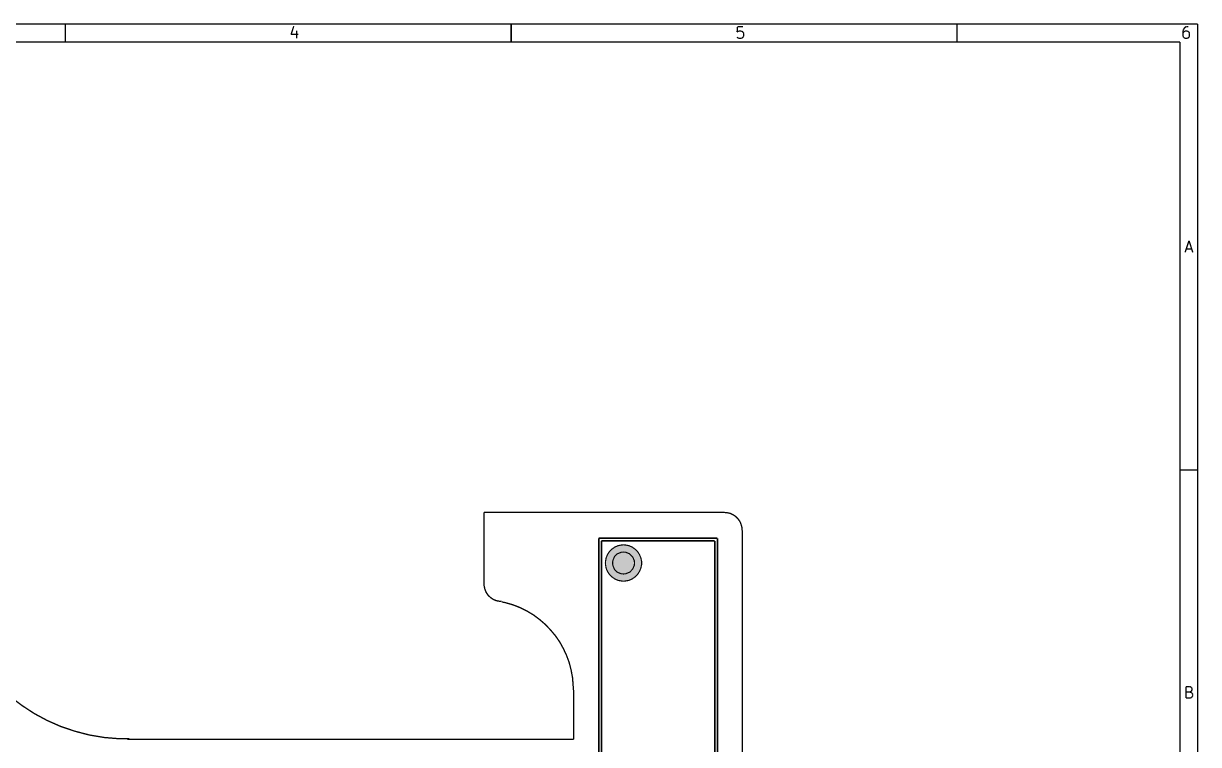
# Model space of a CAD drawing. Header units: millimetres. Extents: x 10 to 287, y 10 to 200.
# Drawn here: x 155.3 to 287.1, y 119.2 to 200.1 of the extents above; entities that cross this region are included whole.
import ezdxf

# ---------------------------------------------------------------- set-up
doc = ezdxf.new("R2010")
doc.units = ezdxf.units.MM
doc.layers.add('H', color=7, linetype='Continuous')
doc.layers.add('P', color=7, linetype='Continuous')

msp = doc.modelspace()

# ---------------------------------------------------------------- hatches: boundary and pattern name
at = {"layer": 'H', "linetype": 'Continuous'}
for points in [[(222.603, 137.548), (222.391, 137.548), (221.985, 137.636), (221.633, 137.795), (221.298, 138.007), (221.033, 138.289), (220.804, 138.606), (220.663, 138.977), (220.574, 139.365), (220.574, 139.577), (220.574, 139.788), (220.663, 140.176), (220.804, 140.547), (221.033, 140.864), (221.298, 141.146), (221.633, 141.358), (221.985, 141.517), (222.391, 141.605), (222.603, 141.605), (222.797, 141.605), (223.203, 141.517), (223.573, 141.358), (223.89, 141.146), (224.155, 140.864), (224.384, 140.547), (224.543, 140.176), (224.614, 139.788), (224.631, 139.577), (224.614, 139.365), (224.543, 138.977), (224.384, 138.606), (224.155, 138.289), (223.89, 138.007), (223.573, 137.795), (223.203, 137.636), (222.797, 137.548), (222.603, 137.548)], [(222.603, 137.548), (222.391, 137.548), (221.985, 137.636), (221.633, 137.795), (221.298, 138.007), (221.033, 138.289), (220.804, 138.606), (220.663, 138.977), (220.574, 139.365), (220.574, 139.577), (220.574, 139.788), (220.663, 140.176), (220.804, 140.547), (221.033, 140.864), (221.298, 141.146), (221.633, 141.358), (221.985, 141.517), (222.391, 141.605), (222.603, 141.605), (222.797, 141.605), (223.203, 141.517), (223.573, 141.358), (223.89, 141.146), (224.155, 140.864), (224.384, 140.547), (224.543, 140.176), (224.614, 139.788), (224.631, 139.577), (224.614, 139.365), (224.543, 138.977), (224.384, 138.606), (224.155, 138.289), (223.89, 138.007), (223.573, 137.795), (223.203, 137.636), (222.797, 137.548), (222.603, 137.548)], [(222.603, 138.342), (222.338, 138.359), (221.897, 138.553), (221.58, 138.889), (221.386, 139.33), (221.368, 139.577), (221.386, 139.823), (221.58, 140.264), (221.897, 140.6), (222.338, 140.794), (222.603, 140.811), (222.85, 140.794), (223.291, 140.6), (223.626, 140.264), (223.802, 139.823), (223.82, 139.577), (223.802, 139.33), (223.626, 138.889), (223.291, 138.553), (222.85, 138.359), (222.603, 138.342)], [(222.603, 138.342), (222.338, 138.359), (221.897, 138.553), (221.58, 138.889), (221.386, 139.33), (221.368, 139.577), (221.386, 139.823), (221.58, 140.264), (221.897, 140.6), (222.338, 140.794), (222.603, 140.811), (222.85, 140.794), (223.291, 140.6), (223.626, 140.264), (223.802, 139.823), (223.82, 139.577), (223.802, 139.33), (223.626, 138.889), (223.291, 138.553), (222.85, 138.359), (222.603, 138.342)]]:
    msp.add_hatch(color=256, dxfattribs=at).paths.add_polyline_path(points)

# ---------------------------------------------------------------- linework, layer by layer
at = {"layer": 'P'}
for points, const_width in [([(286.985, 200.025), (9.984, 200.025)], 0.15), ([(159.985, 198.032), (159.985, 200.025)], 0.15), ([(185.614, 199.796), (185.314, 198.878)], 0.15), ([(185.314, 198.878), (186.126, 198.878)], 0.15), ([(185.932, 199.302), (185.932, 198.438)], 0.15), ([(209.991, 198.032), (209.991, 200.025)], 0.15), ([(235.373, 199.743), (235.32, 199.125)], 0.15), ([(235.32, 199.125), (235.373, 199.178)], 0.15), ([(235.991, 199.743), (235.373, 199.743)], 0.15), ([(235.373, 199.178), (235.497, 199.249)], 0.15), ([(235.497, 199.249), (235.814, 199.249)], 0.15), ([(235.814, 199.249), (235.938, 199.178)], 0.15), ([(235.938, 199.178), (235.991, 199.125)], 0.15), ([(235.991, 199.125), (236.061, 199.002)], 0.15), ([(236.061, 199.002), (236.061, 198.684)], 0.15), ([(259.997, 198.032), (259.997, 200.025)], 0.15), ([(285.38, 199.425), (285.309, 199.178)], 0.15), ([(285.309, 199.178), (285.309, 198.684)], 0.15), ([(285.38, 199.125), (285.309, 199.002)], 0.15), ([(285.503, 199.619), (285.38, 199.425)], 0.15), ([(285.433, 199.178), (285.38, 199.125)], 0.15), ([(285.556, 199.249), (285.433, 199.178)], 0.15), ([(285.556, 199.672), (285.503, 199.619)], 0.15), ([(285.679, 199.743), (285.556, 199.672)], 0.15), ([(285.803, 199.249), (285.556, 199.249)], 0.15), ([(285.926, 199.743), (285.679, 199.743)], 0.15), ([(285.926, 199.178), (285.803, 199.249)], 0.15), ([(285.997, 199.125), (285.926, 199.178)], 0.15), ([(286.05, 199.002), (285.997, 199.125)], 0.15), ([(286.05, 198.684), (286.05, 199.002)], 0.15), ([(286.985, 10.019), (286.985, 200.025)], 0.15), ([(284.992, 198.032), (11.994, 198.032)], 0.15), ([(235.373, 198.508), (235.32, 198.561)], 0.15), ([(235.497, 198.438), (235.373, 198.508)], 0.15), ([(235.814, 198.438), (235.497, 198.438)], 0.15), ([(235.938, 198.508), (235.814, 198.438)], 0.15), ([(235.991, 198.561), (235.938, 198.508)], 0.15), ([(236.061, 198.684), (235.991, 198.561)], 0.15), ([(284.992, 12.012), (284.992, 198.032)], 0.15), ([(285.309, 198.684), (285.38, 198.561)], 0.15), ([(285.38, 198.561), (285.433, 198.508)], 0.15), ([(285.433, 198.508), (285.556, 198.438)], 0.15), ([(285.556, 198.438), (285.803, 198.438)], 0.15), ([(285.803, 198.438), (285.926, 198.508)], 0.15), ([(285.926, 198.508), (285.997, 198.561)], 0.15), ([(285.997, 198.561), (286.05, 198.684)], 0.15), ([(285.556, 174.431), (285.997, 175.736)], 0.15), ([(285.997, 175.736), (286.42, 174.431)], 0.15), ([(285.679, 174.801), (286.297, 174.801)], 0.15), ([(286.985, 150.019), (284.992, 150.019)], 0.15), ([(206.957, 145.256), (206.957, 137.231)], 0.15), ([(216.976, 145.256), (206.957, 145.256)], 0.15), ([(206.957, 145.256), (206.957, 137.231)], 0.15), ([(216.976, 145.256), (206.957, 145.256)], 0.15), ([(216.976, 145.256), (233.909, 145.256)], 0.15), ([(216.976, 145.256), (233.909, 145.256)], 0.15), ([(235.885, 143.245), (235.885, 143.475), (235.797, 143.845), (235.656, 144.216), (235.444, 144.515), (235.179, 144.798), (234.862, 145.009), (234.509, 145.168), (234.121, 145.239), (233.909, 145.256)], 0.15), ([(235.885, 143.245), (235.885, 143.475), (235.797, 143.845), (235.656, 144.216), (235.444, 144.515), (235.179, 144.798), (234.862, 145.009), (234.509, 145.168), (234.121, 145.239), (233.909, 145.256)], 0.15), ([(219.816, 66.869), (219.816, 142.363)], 0.2), ([(219.816, 142.363), (233.116, 142.363)], 0.2), ([(219.816, 66.869), (219.816, 142.363)], 0.2), ([(219.816, 142.363), (233.116, 142.363)], 0.2), ([(233.116, 142.363), (233.116, 66.869)], 0.2), ([(233.116, 142.363), (233.116, 66.869)], 0.2), ([(235.92, 143.245), (235.92, 65.987)], 0.15), ([(235.92, 143.245), (235.92, 65.987)], 0.15), ([(220.116, 142.064), (220.116, 67.169)], 0.2), ([(220.116, 142.064), (232.816, 142.064)], 0.2), ([(220.116, 142.064), (232.816, 142.064)], 0.2), ([(220.116, 142.064), (220.116, 67.169)], 0.2), ([(220.116, 142.064), (220.116, 67.169)], 0.2), ([(220.116, 142.064), (232.816, 142.064)], 0.2), ([(220.116, 142.064), (232.816, 142.064)], 0.2), ([(220.116, 142.064), (220.116, 67.169)], 0.2), ([(224.614, 139.577), (224.614, 139.788), (224.525, 140.194), (224.367, 140.547), (224.155, 140.882), (223.873, 141.146), (223.555, 141.376), (223.185, 141.534), (222.797, 141.605), (222.585, 141.623), (222.373, 141.605), (221.985, 141.534), (221.615, 141.376), (221.298, 141.146), (221.015, 140.882), (220.804, 140.547), (220.645, 140.194), (220.574, 139.788), (220.557, 139.594), (220.574, 139.383), (220.645, 138.977), (220.804, 138.624), (221.015, 138.289), (221.298, 138.024), (221.615, 137.795), (221.985, 137.636), (222.373, 137.566), (222.585, 137.548), (222.797, 137.566), (223.185, 137.636), (223.555, 137.795), (223.873, 138.024), (224.155, 138.289), (224.367, 138.624), (224.525, 138.977), (224.614, 139.383), (224.614, 139.577), (224.614, 139.577)], 0.132), ([(224.614, 139.577), (224.614, 139.788), (224.525, 140.194), (224.367, 140.547), (224.155, 140.882), (223.873, 141.146), (223.555, 141.376), (223.185, 141.534), (222.797, 141.605), (222.585, 141.623), (222.373, 141.605), (221.985, 141.534), (221.615, 141.376), (221.298, 141.146), (221.015, 140.882), (220.804, 140.547), (220.645, 140.194), (220.574, 139.788), (220.557, 139.594), (220.574, 139.383), (220.645, 138.977), (220.804, 138.624), (221.015, 138.289), (221.298, 138.024), (221.615, 137.795), (221.985, 137.636), (222.373, 137.566), (222.585, 137.548), (222.797, 137.566), (223.185, 137.636), (223.555, 137.795), (223.873, 138.024), (224.155, 138.289), (224.367, 138.624), (224.525, 138.977), (224.614, 139.383), (224.614, 139.577), (224.614, 139.577)], 0.132), ([(232.816, 142.064), (232.816, 67.169)], 0.2), ([(232.816, 142.064), (232.816, 67.169)], 0.2), ([(232.816, 142.064), (232.816, 67.169)], 0.2), ([(232.816, 142.064), (232.816, 67.169)], 0.2), ([(223.82, 139.577), (223.802, 139.841), (223.608, 140.282), (223.273, 140.617), (222.832, 140.794), (222.585, 140.811), (222.338, 140.794), (221.897, 140.617), (221.562, 140.282), (221.386, 139.841), (221.368, 139.594), (221.386, 139.33), (221.562, 138.889), (221.897, 138.553), (222.338, 138.377), (222.585, 138.359), (222.832, 138.377), (223.273, 138.553), (223.608, 138.889), (223.802, 139.33), (223.82, 139.577), (223.82, 139.577)], 0.132), ([(223.82, 139.577), (223.802, 139.841), (223.608, 140.282), (223.273, 140.617), (222.832, 140.794), (222.585, 140.811), (222.338, 140.794), (221.897, 140.617), (221.562, 140.282), (221.386, 139.841), (221.368, 139.594), (221.386, 139.33), (221.562, 138.889), (221.897, 138.553), (222.338, 138.377), (222.585, 138.359), (222.832, 138.377), (223.273, 138.553), (223.608, 138.889), (223.802, 139.33), (223.82, 139.577), (223.82, 139.577)], 0.132), ([(206.939, 137.231), (206.957, 137.037), (207.045, 136.648), (207.186, 136.296), (207.398, 135.978), (207.68, 135.714), (207.98, 135.502), (208.333, 135.361), (208.721, 135.29), (208.933, 135.273)], 0.15), ([(206.939, 137.231), (206.957, 137.037), (207.045, 136.648), (207.186, 136.296), (207.398, 135.978), (207.68, 135.714), (207.98, 135.502), (208.333, 135.361), (208.721, 135.29), (208.933, 135.273)], 0.15), ([(147.197, 134.973), (147.426, 134.144), (148.008, 132.539), (148.713, 131.004), (149.543, 129.558), (150.46, 128.182), (151.5, 126.877), (152.629, 125.695), (153.846, 124.583), (155.152, 123.596), (156.528, 122.696), (157.974, 121.92), (159.491, 121.25), (161.061, 120.721), (162.683, 120.297), (164.359, 120.015), (166.053, 119.874), (166.917, 119.874), (167.181, 119.874), (166.952, 119.874)], 0.15), ([(147.197, 134.973), (147.426, 134.144), (148.008, 132.539), (148.713, 131.004), (149.543, 129.558), (150.46, 128.182), (151.5, 126.877), (152.629, 125.695), (153.846, 124.583), (155.152, 123.596), (156.528, 122.696), (157.974, 121.92), (159.491, 121.25), (161.061, 120.721), (162.683, 120.297), (164.359, 120.015), (166.053, 119.874), (166.917, 119.874), (167.181, 119.874), (166.952, 119.874)], 0.15), ([(216.958, 125.324), (216.958, 125.413), (216.941, 125.853), (216.87, 126.735), (216.711, 127.582), (216.5, 128.411), (216.2, 129.223), (215.847, 129.981), (215.441, 130.722), (214.965, 131.41), (214.418, 132.062), (213.836, 132.68), (213.201, 133.227), (212.531, 133.738), (211.79, 134.179), (211.032, 134.567), (210.22, 134.885), (209.374, 135.132), (208.95, 135.22)], 0.15), ([(216.958, 125.324), (216.958, 125.413), (216.941, 125.853), (216.87, 126.735), (216.711, 127.582), (216.5, 128.411), (216.2, 129.223), (215.847, 129.981), (215.441, 130.722), (214.965, 131.41), (214.418, 132.062), (213.836, 132.68), (213.201, 133.227), (212.531, 133.738), (211.79, 134.179), (211.032, 134.567), (210.22, 134.885), (209.374, 135.132), (208.95, 135.22)], 0.15), ([(216.994, 125.324), (216.994, 119.821)], 0.15), ([(216.994, 125.324), (216.994, 119.821)], 0.15), ([(285.662, 124.442), (285.662, 125.73)], 0.15), ([(285.662, 125.73), (286.085, 125.73)], 0.15), ([(286.085, 125.113), (285.662, 125.113)], 0.15), ([(286.085, 125.73), (286.209, 125.677)], 0.15), ([(286.209, 125.183), (286.085, 125.113)], 0.15), ([(286.085, 125.113), (286.279, 125.06)], 0.15), ([(286.209, 125.677), (286.279, 125.607)], 0.15), ([(286.279, 125.236), (286.209, 125.183)], 0.15), ([(286.279, 125.607), (286.332, 125.483)], 0.15), ([(286.332, 125.36), (286.279, 125.236)], 0.15), ([(286.332, 125.483), (286.332, 125.36)], 0.15), ([(286.156, 124.442), (285.662, 124.442)], 0.15), ([(286.279, 124.495), (286.156, 124.442)], 0.15), ([(286.279, 125.06), (286.332, 124.989)], 0.15), ([(286.332, 124.566), (286.279, 124.495)], 0.15), ([(286.332, 124.989), (286.403, 124.866)], 0.15), ([(286.403, 124.689), (286.332, 124.566)], 0.15), ([(286.403, 124.866), (286.403, 124.689)], 0.15), ([(216.994, 119.821), (166.952, 119.821)], 0.15), ([(216.994, 119.821), (166.952, 119.821)], 0.15)]:
    msp.add_lwpolyline(points, dxfattribs=dict(at, const_width=const_width))

doc.saveas('drawing.dxf')
